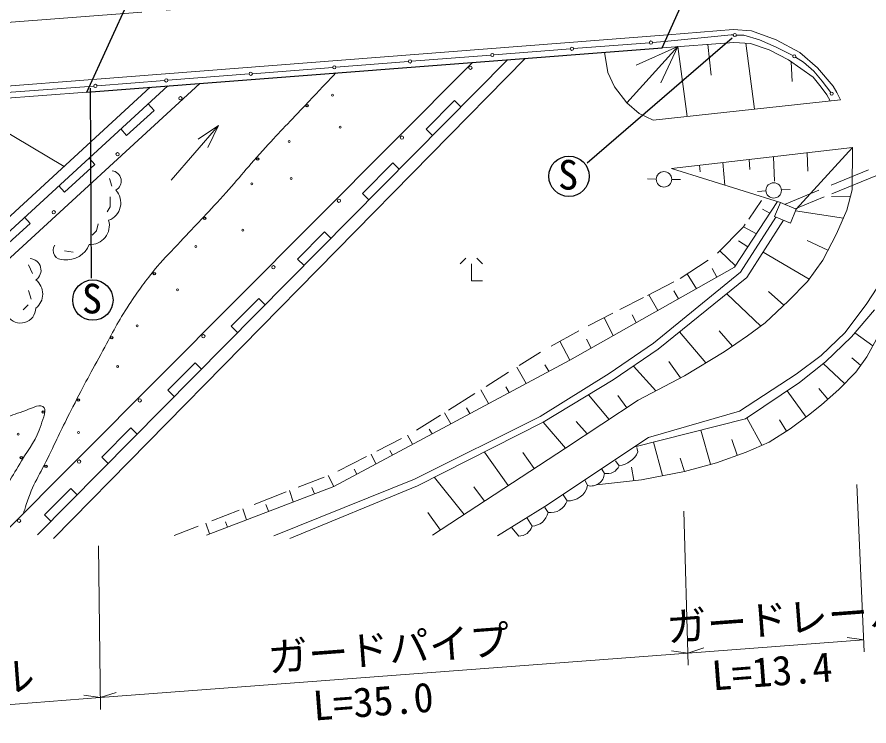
# Model space of a CAD drawing. Units: millimetres, scale not verified. Extents: x 40000 to 680000, y 20000 to 380000.
# Drawn here: x 409633 to 462352, y 241251 to 285134 of the extents above; entities that cross this region are included whole.
import ezdxf
from ezdxf.enums import TextEntityAlignment as Align

# ---------------------------------------------------------------- set-up
doc = ezdxf.new("R2010")
doc.units = ezdxf.units.MM
doc.header["$LTSCALE"] = 1000
doc.linetypes.add('CHAIN', pattern=[18.5, 12, -1.5, 3.5, -1.5])
for name, color, linetype, lineweight in [('M-BGD', 7, 'Continuous', 13), ('M-BMK', 2, 'CHAIN', 13), ('M-STR-HTXT', 7, 'Continuous', 13), ('M-STR-STR1', 1, 'Continuous', 25), ('M-TTL-BAND', 7, 'Continuous', 25)]:
    doc.layers.add(name, color=color, linetype=linetype, lineweight=lineweight)
doc.styles.add('ＭＳ ゴシック', font='')
doc.styles.get('ＭＳ ゴシック').set_extended_font_data('MS Gothic')

msp = doc.modelspace()

# ---------------------------------------------------------------- linework, layer by layer
at = {"layer": 'M-BGD'}
for p, q in [((453943, 284361), (449912, 284037)), ((455088, 284283), (453943, 284361)), ((456606, 283726), (455088, 284283)), ((449912, 284037), (414298, 281260)), ((453834, 284027), (449702, 283616)), ((453834, 284027), (453952, 284023)), ((454151, 284017), (454600, 284002)), ((454600, 284002), (455579, 283716)), ((455579, 283716), (456601, 283267)), ((458064, 282932), (456606, 283726)), ((443875, 283162), (439146, 282793)), ((448762, 283543), (444074, 283177)), ((450523, 283301), (447371, 279832)), ((450523, 283301), (447948, 282154)), ((449702, 283616), (448962, 283559)), ((450523, 283301), (449481, 281060)), ((449547, 283227), (453996, 283565)), ((450523, 283301), (451098, 278976)), ((452391, 283443), (452596, 281543)), ((453996, 283565), (455027, 283491)), ((454728, 283512), (455275, 279429)), ((455027, 283491), (456169, 283096)), ((456601, 283267), (457644, 282749)), ((411887, 252847), (441077, 282575)), ((438947, 282778), (434052, 282396)), ((445988, 282953), (446198, 281693)), ((456169, 283096), (457363, 282485)), ((457815, 282645), (458302, 282332)), ((459158, 281997), (458064, 282932)), ((408618, 252972), (437812, 282323)), ((410909, 253092), (439980, 282490)), ((433852, 282380), (429367, 282031)), ((457363, 282485), (458894, 281403)), ((457531, 282366), (457609, 281150)), ((458302, 282332), (458950, 281778)), ((423998, 281612), (418967, 281220)), ((429168, 282015), (424198, 281628)), ((446198, 281693), (446605, 280810)), ((458950, 281778), (459454, 281167)), ((460130, 280857), (459158, 281997)), ((414298, 281260), (388940, 279292)), ((420939, 281023), (392680, 255057)), ((418768, 281204), (414583, 280878)), ((458894, 281403), (459399, 280792)), ((459454, 281167), (459987, 280472)), ((413942, 280484), (388993, 278610)), ((417880, 280788), (391292, 256383)), ((418955, 280870), (391756, 255940)), ((414088, 280839), (408983, 280456)), ((414384, 280862), (414088, 280839)), ((446605, 280810), (447371, 279832)), ((459399, 280792), (459740, 280321)), ((460130, 280857), (460374, 280460)), ((434956, 278201), (436694, 279958)), ((437089, 279567), (436694, 279958)), ((449002, 278749), (460597, 280006)), ((459740, 280321), (459961, 279937)), ((460374, 280460), (460597, 280006)), ((405823, 279874), (412543, 275889)), ((417742, 279758), (418113, 279351)), ((447371, 279832), (448133, 279156)), ((418113, 279351), (416413, 277801)), ((448133, 279156), (449002, 278749)), ((419163, 275034), (422090, 278412)), ((422090, 278412), (420841, 277571)), ((422090, 278412), (421435, 277056)), ((416046, 278204), (416413, 277801)), ((435352, 277810), (434956, 278201)), ((450129, 275765), (461343, 277048)), ((461343, 277048), (457851, 273241)), ((461343, 277048), (461305, 274440)), ((414087, 276408), (414449, 276011)), ((454941, 276316), (454974, 275691)), ((456449, 276488), (456508, 274977)), ((458527, 276726), (458578, 275601)), ((414449, 276011), (412573, 274301)), ((431011, 274211), (432879, 276100)), ((433274, 275709), (432879, 276100)), ((450129, 275765), (456871, 273649)), ((451867, 275964), (451899, 275545)), ((453301, 276128), (453431, 274729)), ((460021, 274728), (462330, 275678)), ((462787, 275306), (460046, 274188)), ((412216, 274693), (412573, 274301)), ((415499, 274668), (415358, 275144)), ((449192, 275099), (448656, 275111)), ((450680, 275068), (450145, 275079)), ((431406, 273820), (431011, 274211)), ((455981, 274368), (455447, 274333)), ((457467, 274467), (456932, 274431)), ((457132, 273540), (459254, 274413)), ((461305, 274440), (460983, 273178)), ((415401, 273378), (415401, 273995)), ((454039, 269649), (456683, 273708)), ((455709, 273782), (454918, 272625)), ((456871, 273649), (456509, 272783)), ((457851, 273241), (456871, 273649)), ((459581, 273998), (457788, 273267)), ((461202, 274037), (460040, 274033)), ((415218, 273069), (415401, 273378)), ((456219, 272995), (455769, 273241)), ((457490, 272375), (457851, 273241)), ((460768, 272694), (457804, 273128)), ((460983, 273178), (460338, 271720)), ((410094, 272749), (410446, 272363)), ((456596, 272747), (454410, 269344)), ((456509, 272783), (457490, 272375)), ((410446, 272363), (408673, 270746)), ((414559, 271906), (414657, 272340)), ((454587, 272142), (452986, 270519)), ((454700, 272307), (454587, 272142)), ((455385, 271715), (454587, 272142)), ((414279, 271639), (414559, 271906)), ((426995, 270151), (428661, 271835)), ((429057, 271444), (428661, 271835)), ((460338, 271720), (459497, 270094)), ((454855, 270901), (454274, 271278)), ((459814, 270708), (458533, 271300)), ((412569, 270658), (413101, 270574)), ((454093, 269732), (453125, 270661)), ((458657, 268904), (455795, 270574)), ((427391, 269760), (426995, 270151)), ((437396, 270205), (437046, 269855)), ((438446, 269855), (438096, 270205)), ((452409, 270094), (450663, 268958)), ((459497, 270094), (458557, 268762)), ((410581, 269256), (410338, 269789)), ((437746, 268805), (437746, 269855)), ((443838, 263896), (454039, 269649)), ((452947, 269033), (452641, 269574)), ((454410, 269344), (449012, 264942)), ((451681, 268319), (451099, 269242)), ((438446, 268805), (437746, 268805)), ((450269, 268736), (448651, 267905)), ((458557, 268762), (457366, 267570)), ((462220, 267396), (463146, 268826)), ((410516, 267677), (410347, 268210)), ((449289, 266971), (448732, 267947)), ((450571, 267693), (450287, 268189)), ((455666, 266007), (453554, 268009)), ((456136, 268146), (457087, 267305)), ((410020, 267013), (410319, 267322)), ((422883, 265992), (424590, 267719)), ((424986, 267328), (424590, 267719)), ((448402, 267777), (446928, 267021)), ((457366, 267570), (455921, 266196)), ((460874, 265608), (462220, 267396)), ((446512, 266807), (444966, 266013)), ((461266, 265331), (462686, 267004)), ((446530, 265415), (445962, 266524)), ((447954, 266218), (447695, 266692)), ((423278, 265601), (422883, 265992)), ((444407, 265718), (442676, 264767)), ((453901, 264758), (453080, 265706)), ((455921, 266196), (454842, 265397)), ((445168, 264647), (444863, 265197)), ((452251, 263721), (450635, 265648)), ((454842, 265397), (453398, 264416)), ((459402, 264178), (460874, 265608)), ((459658, 263798), (461266, 265331)), ((461482, 265586), (462584, 264783)), ((462217, 264106), (462932, 265424)), ((443838, 263896), (443213, 265062)), ((449012, 264942), (446278, 263063)), ((442027, 264384), (440711, 263556)), ((453398, 264416), (450944, 262930)), ((457846, 263022), (459402, 264178)), ((418965, 262030), (420652, 263736)), ((421048, 263345), (420652, 263736)), ((429236, 256084), (443838, 263896)), ((442545, 263205), (442284, 263608)), ((450685, 262792), (449964, 263819)), ((458051, 262518), (459658, 263798)), ((459524, 263691), (460834, 262448)), ((461301, 264047), (461837, 263579)), ((461530, 263153), (462217, 264106)), ((440055, 263142), (438660, 262263)), ((441133, 262449), (440569, 263466)), ((449164, 261987), (447780, 263532)), ((460478, 262088), (461530, 263153)), ((446278, 263063), (442009, 260413)), ((450944, 262930), (448077, 261412)), ((454346, 260729), (457846, 263022)), ((419360, 261639), (418965, 262030)), ((438818, 261211), (438338, 262061)), ((440086, 261889), (439882, 262234)), ((454702, 260270), (458051, 262518)), ((459253, 262146), (459805, 261476)), ((459413, 261120), (460478, 262088)), ((437959, 261822), (436333, 260798)), ((446266, 260220), (444989, 261743)), ((447369, 260946), (446810, 261706)), ((457282, 262002), (458463, 260376)), ((448077, 261412), (443563, 258440)), ((458614, 260489), (459413, 261120)), ((435834, 260484), (434360, 259555)), ((436485, 259962), (436088, 260644)), ((437654, 260588), (437442, 260953)), ((448700, 259117), (454346, 260729)), ((457478, 259634), (458614, 260489)), ((442009, 260413), (434228, 256523)), ((443563, 258440), (442193, 260046)), ((444906, 259324), (444223, 260097)), ((447791, 258509), (454702, 260270)), ((454788, 260328), (455733, 258631)), ((456810, 260197), (457255, 259495)), ((414880, 257899), (416665, 259704)), ((417060, 259313), (416665, 259704)), ((435316, 259337), (435134, 259617)), ((451945, 259568), (452543, 257447)), ((456174, 258821), (457478, 259634)), ((433423, 259051), (431895, 258261)), ((434099, 258686), (433804, 259247)), ((442286, 254827), (448700, 259117)), ((453868, 258989), (454201, 258009)), ((443563, 258440), (435340, 253056)), ((448053, 258212), (447991, 258481)), ((449024, 258823), (449569, 256746)), ((454744, 258204), (456174, 258821)), ((415276, 257508), (414880, 257899)), ((431261, 257933), (429480, 257013)), ((431843, 257479), (431550, 258083)), ((432861, 258023), (432703, 258299)), ((440034, 256129), (438560, 258206)), ((441643, 257183), (440942, 258173)), ((450664, 257823), (450931, 257012)), ((452908, 257545), (454744, 258204)), ((446893, 257352), (446659, 257667)), ((450931, 257012), (452908, 257545)), ((429236, 256084), (428893, 256745)), ((430662, 256847), (430498, 257149)), ((445988, 256885), (445830, 257149)), ((447666, 257264), (447801, 256440)), ((448281, 256494), (450931, 257012)), ((434228, 256523), (425528, 253024)), ((428647, 256650), (427030, 256023)), ((437303, 254342), (435464, 256638)), ((444941, 256128), (444781, 256442)), ((445495, 256181), (448281, 256494)), ((411339, 254318), (412956, 255954)), ((413352, 255563), (412956, 255954)), ((421357, 253070), (429236, 256084)), ((426288, 255735), (424299, 254964)), ((426713, 255118), (426503, 255819)), ((428038, 255626), (427867, 256004)), ((438567, 255169), (437901, 256061)), ((443670, 255193), (443438, 255553)), ((423833, 254017), (423609, 254697)), ((425194, 254538), (425021, 254953)), ((439363, 253018), (442286, 254827)), ((442492, 254464), (442285, 254774)), ((411734, 253927), (411339, 254318)), ((423384, 254610), (421680, 253949)), ((435045, 254459), (435829, 253376)), ((420843, 253625), (419349, 253046)), ((421543, 253141), (421315, 253808)), ((422654, 253566), (422525, 253897)), ((441501, 253614), (441209, 254105)), ((440679, 253006), (440262, 253507))]:
    msp.add_line(p, q, dxfattribs=at)
at = {"layer": 'M-BGD', "lineweight": 25}
for p, q in [((444913, 276111), (453888, 283856)), ((414248, 268963), (414184, 280721))]:
    msp.add_line(p, q, dxfattribs=at)
at = {"layer": 'M-BGD'}
for centre, radius in [((448862, 283551), 100), ((454052, 284020), 100), ((443975, 283170), 100), ((439047, 282785), 100), ((457731, 282699), 100), ((429267, 282023), 100), ((433952, 282388), 100), ((437693, 281993), 103), ((424098, 281620), 100), ((418868, 281212), 100), ((414483, 280870), 100), ((460047, 280392), 100), ((419747, 280104), 103), ((429155, 280306), 60.5), ((429628, 278319), 60.5), ((426474, 277436), 60.5), ((433449, 277673), 103), ((415853, 276636), 103), ((426600, 275133), 60.5), ((449668, 275089), 477), ((424171, 274817), 60.5), ((456457, 274400), 477), ((429554, 273765), 103), ((411901, 273052), 103), ((423603, 271947), 60.5), ((420701, 270937), 60.5), ((425501, 269643), 103), ((419566, 268256), 60.5), ((417074, 266016), 60.5), ((421163, 265376), 103), ((415859, 263498), 60.5), ((417230, 261402), 103), ((413441, 259418), 60.5), ((409697, 259313), 60.5), ((413470, 257618), 103), ((409761, 253952), 103)]:
    msp.add_circle(centre, radius, dxfattribs=at)
at = {"layer": 'M-BGD', "lineweight": 25}
for centre, radius in [((427578, 279645), 71.6), ((424519, 276346), 71.6), ((443789, 275277), 1250), ((421240, 272676), 71.6), ((418129, 269252), 71.6), ((414326, 267612), 1250), ((415493, 265294), 71.6), ((413433, 261425), 71.6), ((411253, 260679), 71.6), ((409899, 257858), 71.6), ((411417, 257330), 71.6)]:
    msp.add_circle(centre, radius, dxfattribs=at)
at = {"layer": 'M-BGD'}
for centre, radius, start, end in [((415432, 274979), 647, 299.4912, 82.8723), ((414902, 273633), 1154, 290.3035, 42.6399), ((414166, 272229), 1181, 266.6119, 15.8077), ((412458, 270698), 590, 146.5905, 276.6245), ((412690, 271620), 1518, 263.8201, 337.9568), ((410391, 269460), 727, 304.3624, 85.8398), ((410116, 267988), 1109, 308.1084, 51.8916), ((409847, 267144), 954, 213.9915, 358.2637), ((446696, 258830), 1491, 277.5919, 335.5205), ((446150, 257681), 812, 258.4584, 336.1055), ((445141, 256953), 849, 256.3263, 355.4237), ((443759, 256403), 1213, 265.7562, 346.8974), ((442638, 255544), 1090, 262.2938, 341.2252), ((441442, 254685), 1073, 273.1587, 348.1328), ((440681, 253864), 858, 269.8582, 343.0437)]:
    msp.add_arc(centre, radius, start, end, dxfattribs=at)
for points, knots in [([(410023, 254385), (410074, 254558), (410132, 254743), (410205, 254968), (410605, 256216), (411058, 256827), (411621, 258010), (412181, 259189), (412499, 259848), (413093, 261011), (413794, 262385), (414205, 263147), (414950, 264498), (415567, 265616), (415867, 266271), (416570, 267337), (417135, 268196), (417479, 268661), (418126, 269461), (418649, 270108), (418992, 270427), (419556, 271038), (420580, 272149), (421188, 272739), (422206, 273856), (423256, 275010), (423786, 275708), (424834, 276864), (425803, 277931), (426369, 278507), (427358, 279555), (428139, 280384), (428385, 280643), (429362, 281672)], [0, 0, 0, 0, 1, 1, 1, 2, 2, 2, 3, 3, 3, 4, 4, 4, 5, 5, 5, 6, 6, 6, 7, 7, 7, 8, 8, 8, 9, 9, 9, 10, 10, 10, 11, 11, 11, 11]), ([(399206, 252923), (399820, 253759), (399995, 253992), (400538, 254647), (401163, 255403), (401536, 255809), (402220, 256512), (402920, 257231), (403298, 257659), (404099, 258264), (404521, 258584), (404805, 258696), (405277, 258937), (405940, 259277), (406332, 259428), (407029, 259694), (407692, 259948), (408082, 260037), (408753, 260269), (409243, 260439), (409505, 260571), (410001, 260718), (410477, 260859), (410936, 261206), (411235, 261026), (411504, 260865), (411255, 260316), (411123, 259891), (410829, 258945), (410425, 258511), (409917, 257662), (409313, 256651), (408979, 256079), (408291, 255124), (407662, 254251), (407421, 253959), (406580, 252965)], [0, 0, 0, 0, 1, 1, 1, 2, 2, 2, 3, 3, 3, 4, 4, 4, 5, 5, 5, 6, 6, 6, 7, 7, 7, 8, 8, 8, 9, 9, 9, 10, 10, 10, 11, 11, 11, 12, 12, 12, 12])]:
    msp.add_open_spline(points, degree=3, knots=knots, dxfattribs=at)
at = {"layer": 'M-BMK'}
msp.add_line((368505, 281667), (468867, 289424), dxfattribs=at)
at = {"layer": 'M-STR-HTXT'}
for p, q in [((461597, 256207), (462059, 245846)), ((450899, 254542), (451173, 245022)), ((414666, 252410), (414792, 242269)), ((462026, 246582), (461005, 246727)), ((451151, 245759), (462026, 246582)), ((414783, 243006), (451151, 245759)), ((451151, 245759), (450131, 245904)), ((451151, 245759), (452130, 246083)), ((414783, 243006), (413762, 243151)), ((414783, 243006), (415761, 243330)), ((391600, 241251), (414783, 243006))]:
    msp.add_line(p, q, dxfattribs=at)
at = {"layer": 'M-STR-STR1'}
for p, q in [((449547, 283227), (453893, 292861)), ((413942, 280484), (418358, 290105)), ((413942, 280484), (449547, 283227))]:
    msp.add_line(p, q, dxfattribs=at)
at = {"layer": 'M-TTL-BAND', "lineweight": 13}
for p, q in [((457064, 272552), (454788, 269007)), ((454788, 269007), (449302, 264571)), ((449302, 264571), (446525, 262677)), ((446525, 262677), (442193, 260046)), ((442193, 260046), (434424, 256111)), ((434424, 256111), (426522, 252845))]:
    msp.add_line(p, q, dxfattribs=at)

# ---------------------------------------------------------------- texts
at = {"layer": 'M-BGD', "style": 'ＭＳ ゴシック'}
for p in [(443110, 273904), (413647, 266238)]:
    msp.add_text('S', height=1833, dxfattribs=at).set_placement(p, align=Align.BOTTOM_LEFT)
at = {"layer": 'M-STR-HTXT', "style": 'ＭＳ ゴシック'}
for s, p in [('ガードレール', (449940, 245892)), ('ガードパイプ', (425263, 244023)), ('L=13.4', (452729, 242900)), ('ガードレール', (395862, 241798)), ('L=35.0', (428052, 241032))]:
    msp.add_text(s, height=1833, rotation=4.329, dxfattribs=at).set_placement(p, align=Align.BOTTOM_LEFT)

doc.saveas('drawing.dxf')
